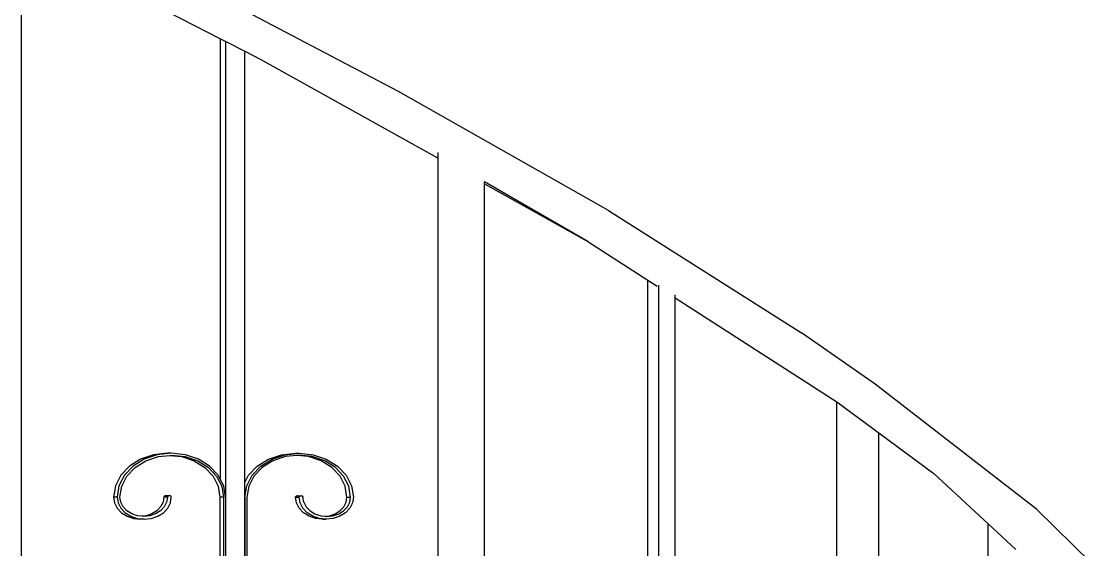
# Model space of a CAD drawing. Header units: millimetres. Extents: x 173236 to 801264, y -94969 to 615039.
# Drawn here: x 499615 to 500160, y -2209 to -1940 of the extents above; entities that cross this region are included whole.
import ezdxf

# ---------------------------------------------------------------- set-up
doc = ezdxf.new("R2010")
doc.units = ezdxf.units.MM
doc.header["$MEASUREMENT"] = 0
doc.layers.add('VOX-A-WALL-PATT', color=233, linetype='Continuous')

# ---------------------------------------------------------------- blocks, each defined once
blk = doc.blocks.new('STAIRCASE')
at = {"layer": 'VOX-A-WALL-PATT'}
for p, q in [((499806.65, -1975.71), (499630.28, -1883.07)), ((499614.54, -2248.83), (499614.54, -1896.96)), ((499618.76, -1899.09), (499716.02, -1948.93)), ((499716.02, -2173.5), (499716.02, -1948.93)), ((499716.02, -1948.93), (499718.66, -1950.28)), ((499718.66, -2644.33), (499718.66, -1950.28)), ((499718.66, -1950.28), (499728.39, -1955.26)), ((499728.39, -1955.26), (499736.54, -1959.44)), ((499728.39, -2174.87), (499728.39, -1955.26)), ((499736.54, -1959.44), (499826.82, -2009.68)), ((499913.58, -2036.32), (499806.65, -1975.71)), ((499826.82, -2008.22), (499826.82, -2006.84)), ((499826.82, -2009.68), (499826.82, -2008.22)), ((499826.82, -2236.28), (499826.82, -2009.68)), ((499903.02, -2052.08), (499850.36, -2021.77)), ((499850.36, -2022.78), (499850.36, -2021.77)), ((499850.36, -2022.78), (499903.02, -2052.08)), ((499850.36, -2362.75), (499850.36, -2022.78)), ((499913.58, -2036.32), (500011.86, -2098.63)), ((499903.02, -2052.08), (499933.58, -2071.78)), ((499933.58, -2293.44), (499933.58, -2071.78)), ((499933.58, -2071.78), (499938.43, -2074.91)), ((499939.25, -2769.56), (499939.25, -2074.45)), ((499947.58, -2080.8), (499947.58, -2079.36)), ((499947.58, -2080.8), (500029.84, -2133.82)), ((499947.58, -2295.52), (499947.58, -2080.8)), ((500049.39, -2124.84), (500011.86, -2098.63)), ((500131.72, -2188.48), (500049.39, -2124.84)), ((500029.84, -2133.82), (500079.29, -2170.35)), ((500029.84, -2357.8), (500029.84, -2133.82)), ((500051.33, -2480.91), (500051.33, -2149.4)), ((499675.25, -2162.97), (499669.54, -2166.53)), ((499677.11, -2162.97), (499671.39, -2166.53)), ((499672.46, -2167.22), (499677.93, -2163.82)), ((499681.91, -2160.74), (499675.25, -2162.97)), ((499683.77, -2160.74), (499677.11, -2162.97)), ((499677.93, -2163.82), (499684.3, -2161.68)), ((499689.06, -2159.97), (499681.91, -2160.74)), ((499690.91, -2159.97), (499683.77, -2160.74)), ((499684.3, -2161.68), (499690.21, -2161.05)), ((499690.91, -2159.97), (499689.06, -2159.97)), ((499690.21, -2161.05), (499691.13, -2160.95)), ((499690.21, -2161.05), (499696.12, -2161.68)), ((499698.06, -2160.74), (499690.91, -2159.97)), ((499691.13, -2160.95), (499697.97, -2161.68)), ((499696.12, -2161.68), (499702.49, -2163.82)), ((499697.97, -2161.68), (499704.34, -2163.82)), ((499704.72, -2162.97), (499698.06, -2160.74)), ((499702.49, -2163.82), (499707.96, -2167.22)), ((499704.34, -2163.82), (499709.81, -2167.22)), ((499710.44, -2166.53), (499704.72, -2162.97)), ((499734.67, -2166.53), (499740.39, -2162.97)), ((499736.52, -2166.53), (499742.24, -2162.97)), ((499742.62, -2163.82), (499737.15, -2167.22)), ((499740.39, -2162.97), (499747.05, -2160.74)), ((499742.24, -2162.97), (499748.9, -2160.74)), ((499748.99, -2161.68), (499742.62, -2163.82)), ((499747.05, -2160.74), (499754.2, -2159.97)), ((499748.9, -2160.74), (499756.05, -2159.97)), ((499754.9, -2161.05), (499748.99, -2161.68)), ((499754.2, -2159.97), (499756.05, -2159.97)), ((499755.82, -2160.95), (499754.9, -2161.05)), ((499760.81, -2161.68), (499754.9, -2161.05)), ((499762.66, -2161.68), (499755.82, -2160.95)), ((499756.05, -2159.97), (499763.19, -2160.74)), ((499767.18, -2163.82), (499760.81, -2161.68)), ((499769.03, -2163.82), (499762.66, -2161.68)), ((499763.19, -2160.74), (499769.85, -2162.97)), ((499772.65, -2167.22), (499767.18, -2163.82)), ((499774.5, -2167.22), (499769.03, -2163.82)), ((499769.85, -2162.97), (499775.57, -2166.53)), ((499669.54, -2166.53), (499665.15, -2171.16)), ((499671.39, -2166.53), (499667, -2171.16)), ((499668.27, -2171.65), (499672.46, -2167.22)), ((499707.96, -2167.22), (499712.15, -2171.65)), ((499709.81, -2167.22), (499714, -2171.65)), ((499714.83, -2171.16), (499710.44, -2166.53)), ((499730.28, -2171.16), (499734.67, -2166.53)), ((499732.13, -2171.16), (499736.52, -2166.53)), ((499737.15, -2167.22), (499732.96, -2171.65)), ((499776.84, -2171.65), (499772.65, -2167.22)), ((499778.69, -2171.65), (499774.5, -2167.22)), ((499775.57, -2166.53), (499779.96, -2171.16)), ((499665.15, -2171.16), (499662.39, -2176.56)), ((499667, -2171.16), (499664.24, -2176.56)), ((499665.63, -2176.81), (499668.27, -2171.65)), ((499712.15, -2171.65), (499714.79, -2176.81)), ((499714, -2171.65), (499716.64, -2176.81)), ((499716.02, -2173.5), (499714.83, -2171.16)), ((499717.58, -2176.56), (499716.02, -2173.5)), ((499728.39, -2174.87), (499730.28, -2171.16)), ((499728.39, -2182.35), (499728.39, -2174.87)), ((499729.37, -2176.56), (499732.13, -2171.16)), ((499732.96, -2171.65), (499730.32, -2176.81)), ((499779.48, -2176.81), (499776.84, -2171.65)), ((499781.33, -2176.81), (499778.69, -2171.65)), ((499779.96, -2171.16), (499782.72, -2176.56)), ((500121.12, -2209.02), (500079.29, -2170.35)), ((499662.39, -2176.56), (499661.45, -2182.35)), ((499664.24, -2176.56), (499663.3, -2182.35)), ((499664.73, -2182.35), (499665.63, -2176.81)), ((499714.79, -2176.81), (499715.69, -2182.35)), ((499716.64, -2176.81), (499717.54, -2182.35)), ((499718.53, -2182.35), (499717.58, -2176.56)), ((499728.43, -2182.35), (499729.37, -2176.56)), ((499730.32, -2176.81), (499729.42, -2182.35)), ((499780.38, -2182.35), (499779.48, -2176.81)), ((499782.23, -2182.35), (499781.33, -2176.81)), ((499782.72, -2176.56), (499783.66, -2182.35)), ((499663.3, -2182.35), (499661.45, -2182.35)), ((499661.45, -2182.35), (499661.92, -2185.24)), ((499661.92, -2185.24), (499663.3, -2187.94)), ((499663.3, -2182.35), (499663.77, -2185.24)), ((499663.77, -2185.24), (499665.15, -2187.94)), ((499665.14, -2184.89), (499664.73, -2182.35)), ((499666.35, -2187.25), (499665.14, -2184.89)), ((499686.68, -2184.89), (499685.47, -2187.25)), ((499687.09, -2182.35), (499686.68, -2184.89)), ((499687.12, -2182.14), (499687.09, -2182.35)), ((499688.94, -2182.35), (499687.09, -2182.35)), ((499687.22, -2181.95), (499687.12, -2182.14)), ((499687.38, -2181.78), (499687.22, -2181.95)), ((499688.53, -2184.89), (499687.32, -2187.25)), ((499687.58, -2181.66), (499687.38, -2181.78)), ((499687.82, -2181.58), (499687.58, -2181.66)), ((499688.08, -2181.55), (499687.82, -2181.58)), ((499688.33, -2181.58), (499688.08, -2181.55)), ((499689.67, -2181.58), (499688.33, -2181.58)), ((499688.94, -2182.35), (499688.53, -2184.89)), ((499688.77, -2181.78), (499688.57, -2181.66)), ((499688.93, -2181.95), (499688.77, -2181.78)), ((499689, -2182.09), (499688.93, -2181.95)), ((499688.98, -2182.14), (499688.94, -2182.35)), ((499689, -2182.09), (499688.98, -2182.14)), ((499689.07, -2181.95), (499689, -2182.09)), ((499689.06, -2187.94), (499690.44, -2185.24)), ((499689.23, -2181.78), (499689.07, -2181.95)), ((499689.43, -2181.66), (499689.23, -2181.78)), ((499689.67, -2181.58), (499689.43, -2181.66)), ((499689.93, -2181.55), (499689.67, -2181.58)), ((499690.18, -2181.58), (499689.93, -2181.55)), ((499690.42, -2181.66), (499690.18, -2181.58)), ((499690.62, -2181.78), (499690.42, -2181.66)), ((499690.44, -2185.24), (499690.91, -2182.35)), ((499690.78, -2181.95), (499690.62, -2181.78)), ((499690.88, -2182.14), (499690.78, -2181.95)), ((499690.91, -2182.35), (499690.88, -2182.14)), ((499715.69, -2182.35), (499715.69, -2251.92)), ((499717.54, -2182.35), (499715.69, -2182.35)), ((499717.54, -2182.35), (499717.54, -2251.92)), ((499718.53, -2182.35), (499718.53, -2251.51)), ((499728.39, -2182.35), (499728.43, -2182.35)), ((499728.39, -2251.51), (499728.39, -2182.35)), ((499728.43, -2182.35), (499728.43, -2251.51)), ((499729.42, -2182.35), (499729.42, -2251.92)), ((499754.2, -2182.35), (499754.23, -2182.14)), ((499754.2, -2182.35), (499756.05, -2182.35)), ((499754.67, -2185.24), (499754.2, -2182.35)), ((499754.23, -2182.14), (499754.33, -2181.95)), ((499754.33, -2181.95), (499754.48, -2181.78)), ((499754.48, -2181.78), (499754.69, -2181.66)), ((499756.05, -2187.94), (499754.67, -2185.24)), ((499754.69, -2181.66), (499754.93, -2181.58)), ((499754.93, -2181.58), (499755.18, -2181.55)), ((499755.18, -2181.55), (499755.44, -2181.58)), ((499755.44, -2181.58), (499756.78, -2181.58)), ((499755.67, -2181.66), (499755.88, -2181.78)), ((499755.88, -2181.78), (499756.03, -2181.95)), ((499756.03, -2181.95), (499756.11, -2182.09)), ((499756.05, -2182.35), (499756.08, -2182.14)), ((499756.52, -2185.24), (499756.05, -2182.35)), ((499756.08, -2182.14), (499756.11, -2182.09)), ((499756.11, -2182.09), (499756.18, -2181.95)), ((499756.18, -2181.95), (499756.34, -2181.78)), ((499756.34, -2181.78), (499756.54, -2181.66)), ((499757.9, -2187.94), (499756.52, -2185.24)), ((499756.54, -2181.66), (499756.78, -2181.58)), ((499756.78, -2181.58), (499757.03, -2181.55)), ((499757.03, -2181.55), (499757.29, -2181.58)), ((499757.29, -2181.58), (499757.52, -2181.66)), ((499757.52, -2181.66), (499757.73, -2181.78)), ((499757.73, -2181.78), (499757.89, -2181.95)), ((499757.89, -2181.95), (499757.98, -2182.14)), ((499758.43, -2184.89), (499757.98, -2182.14)), ((499758.43, -2184.89), (499759.64, -2187.25)), ((499778.76, -2187.25), (499779.97, -2184.89)), ((499779.97, -2184.89), (499780.38, -2182.35)), ((499780.38, -2182.35), (499782.23, -2182.35)), ((499780.61, -2187.25), (499781.82, -2184.89)), ((499783.19, -2185.24), (499781.81, -2187.94)), ((499781.82, -2184.89), (499782.23, -2182.35)), ((499783.66, -2182.35), (499783.19, -2185.24)), ((499663.3, -2187.94), (499665.49, -2190.26)), ((499665.15, -2187.94), (499667.34, -2190.26)), ((499665.49, -2190.26), (499668.35, -2192.04)), ((499668.27, -2189.29), (499666.35, -2187.25)), ((499667.34, -2190.26), (499670.2, -2192.04)), ((499670.78, -2190.84), (499668.27, -2189.29)), ((499673.7, -2191.82), (499670.78, -2190.84)), ((499681.04, -2190.84), (499678.12, -2191.82)), ((499682.89, -2190.84), (499679.97, -2191.82)), ((499683.54, -2189.29), (499681.04, -2190.84)), ((499685.4, -2189.29), (499682.89, -2190.84)), ((499685.47, -2187.25), (499683.54, -2189.29)), ((499684.01, -2192.04), (499686.87, -2190.26)), ((499687.32, -2187.25), (499685.4, -2189.29)), ((499686.87, -2190.26), (499689.06, -2187.94)), ((499758.24, -2190.26), (499756.05, -2187.94)), ((499760.09, -2190.26), (499757.9, -2187.94)), ((499761.1, -2192.04), (499758.24, -2190.26)), ((499759.64, -2187.25), (499761.56, -2189.29)), ((499762.95, -2192.04), (499760.09, -2190.26)), ((499761.56, -2189.29), (499764.07, -2190.84)), ((499764.07, -2190.84), (499766.99, -2191.82)), ((499771.41, -2191.82), (499774.33, -2190.84)), ((499773.26, -2191.82), (499776.18, -2190.84)), ((499774.33, -2190.84), (499776.83, -2189.29)), ((499776.18, -2190.84), (499778.68, -2189.29)), ((499779.62, -2190.26), (499776.76, -2192.04)), ((499776.83, -2189.29), (499778.76, -2187.25)), ((499778.68, -2189.29), (499780.61, -2187.25)), ((499781.81, -2187.94), (499779.62, -2190.26)), ((500131.72, -2188.48), (500159.7, -2215.98)), ((499668.35, -2192.04), (499671.68, -2193.16)), ((499670.2, -2192.04), (499673.53, -2193.16)), ((499671.68, -2193.16), (499675.25, -2193.54)), ((499673.53, -2193.16), (499677.11, -2193.54)), ((499675.91, -2192.06), (499673.7, -2191.82)), ((499677.11, -2193.54), (499675.25, -2193.54)), ((499678.12, -2191.82), (499675.91, -2192.06)), ((499676.84, -2192.16), (499675.91, -2192.06)), ((499679.97, -2191.82), (499676.84, -2192.16)), ((499677.11, -2193.54), (499680.68, -2193.16)), ((499680.68, -2193.16), (499684.01, -2192.04)), ((499764.43, -2193.16), (499761.1, -2192.04)), ((499766.28, -2193.16), (499762.95, -2192.04)), ((499768, -2193.54), (499764.43, -2193.16)), ((499769.85, -2193.54), (499766.28, -2193.16)), ((499766.99, -2191.82), (499769.2, -2192.06)), ((499768, -2193.54), (499769.85, -2193.54)), ((499769.2, -2192.06), (499771.41, -2191.82)), ((499769.2, -2192.06), (499770.12, -2192.16)), ((499773.43, -2193.16), (499769.85, -2193.54)), ((499770.12, -2192.16), (499773.26, -2191.82)), ((499776.76, -2192.04), (499773.43, -2193.16)), ((500107.02, -2413.94), (500107.02, -2195.99))]:
    blk.add_line(p, q, dxfattribs=at)

msp = doc.modelspace()

# ---------------------------------------------------------------- block references
msp.add_blockref('STAIRCASE', (0, 0))

doc.saveas('drawing.dxf')
